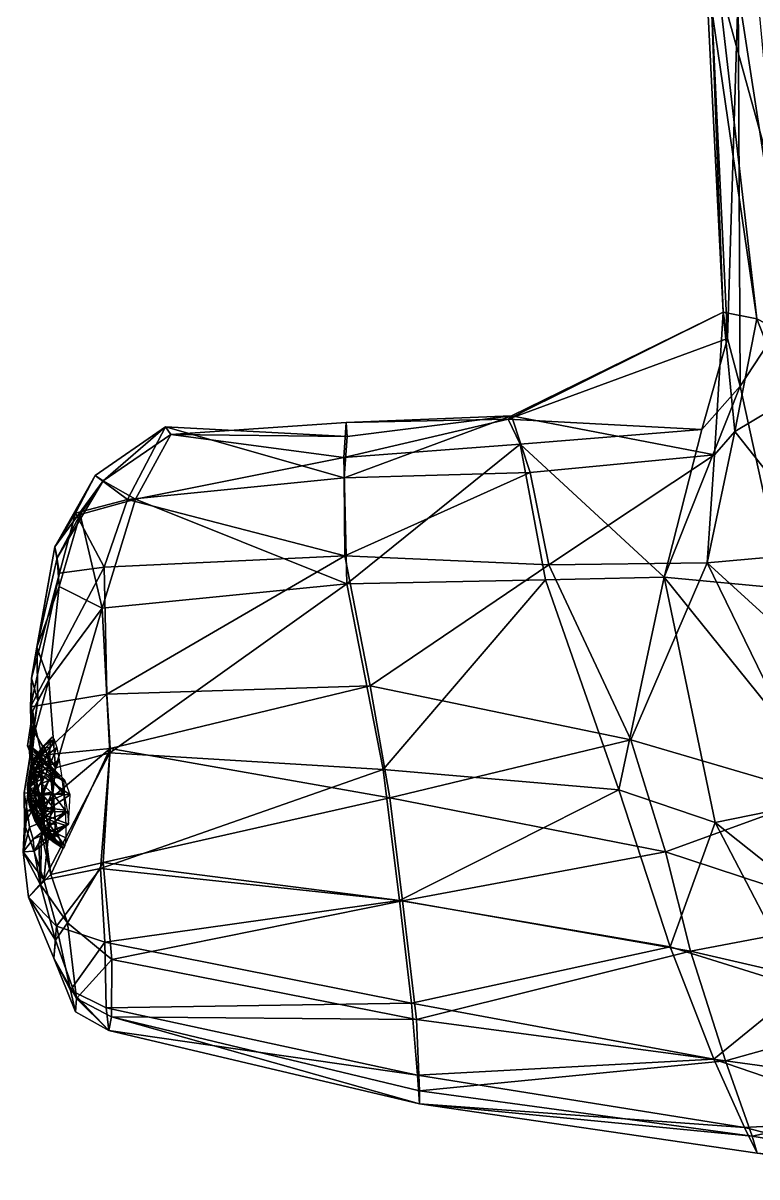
# Model space of a CAD drawing. Extents: x -0.41 to 0.41, y -0.82 to 1.72.
# Drawn here: x -0.2911 to -0.0886, y -0.8128 to -0.4944 of the extents above; entities that cross this region are included whole.
import ezdxf

# ---------------------------------------------------------------- set-up
doc = ezdxf.new("R2010")
doc.units = 0
doc.layers.add('HAMRHEAD$LWO', color=1, linetype='CONTINUOUS')

msp = doc.modelspace()

# ---------------------------------------------------------------- linework, layer by layer
at = {"layer": 'HAMRHEAD$LWO'}
for points in [[(-0.08659, -0.47631, -0.10221), (-0.07095, -0.5852, -0.07572), (-0.09951, -0.48178, -0.06986)], [(-0.10272, -0.47931, -0.03489), (-0.09793, -0.57415, -0.03004), (-0.10126, -0.48709, -0.00615)], [(-0.09793, -0.57415, -0.03004), (-0.10272, -0.47931, -0.03489), (-0.08865, -0.57596, -0.05368)], [(-0.09951, -0.48178, -0.06986), (-0.08865, -0.57596, -0.05368), (-0.10272, -0.47931, -0.03489)], [(-0.08865, -0.57596, -0.05368), (-0.09951, -0.48178, -0.06986), (-0.07095, -0.5852, -0.07572)], [(-0.10126, -0.48709, -0.00615), (-0.09669, -0.58145, -0.0011), (-0.09379, -0.4856, 0.0372)], [(-0.09669, -0.58145, -0.0011), (-0.10126, -0.48709, -0.00615), (-0.09793, -0.57415, -0.03004)], [(-0.09324, -0.59458, 0.02048), (-0.09379, -0.4856, 0.0372), (-0.09669, -0.58145, -0.0011)], [(-0.08856, -0.48456, 0.06756), (-0.09379, -0.4856, 0.0372), (-0.08012, -0.57449, 0.05525)], [(-0.09379, -0.4856, 0.0372), (-0.09324, -0.59458, 0.02048), (-0.08012, -0.57449, 0.05525)], [(-0.15629, -0.6028, -0.03598), (-0.1572, -0.60366, -0.00706), (-0.09793, -0.57415, -0.03004)], [(-0.1572, -0.60366, -0.00706), (-0.09669, -0.58145, -0.0011), (-0.09793, -0.57415, -0.03004)], [(-0.09793, -0.57415, -0.03004), (-0.10032, -0.61357, -0.05303), (-0.15629, -0.6028, -0.03598)], [(-0.09474, -0.60714, -0.05895), (-0.10032, -0.61357, -0.05303), (-0.09793, -0.57415, -0.03004)], [(-0.08865, -0.57596, -0.05368), (-0.09474, -0.60714, -0.05895), (-0.09793, -0.57415, -0.03004)], [(-0.07987, -0.59825, -0.06501), (-0.09474, -0.60714, -0.05895), (-0.08865, -0.57596, -0.05368)], [(-0.08012, -0.57449, 0.05525), (-0.09324, -0.59458, 0.02048), (-0.08103, -0.6504, 0.03644)], [(-0.07095, -0.5852, -0.07572), (-0.07987, -0.59825, -0.06501), (-0.08865, -0.57596, -0.05368)], [(-0.09669, -0.58145, -0.0011), (-0.1572, -0.60366, -0.00706), (-0.10376, -0.60655, 0.00766)], [(-0.10376, -0.60655, 0.00766), (-0.09324, -0.59458, 0.02048), (-0.09669, -0.58145, -0.0011)], [(-0.09324, -0.59458, 0.02048), (-0.10376, -0.60655, 0.00766), (-0.11418, -0.64731, 0.01339)], [(-0.09324, -0.59458, 0.02048), (-0.11418, -0.64731, 0.01339), (-0.08103, -0.6504, 0.03644)], [(-0.09474, -0.60714, -0.05895), (-0.07987, -0.59825, -0.06501), (-0.0684, -0.64029, -0.07056)], [(-0.20195, -0.60458, -0.02025), (-0.25035, -0.60791, -0.02328), (-0.20263, -0.61429, -0.01438)], [(-0.20195, -0.60458, -0.02025), (-0.2017, -0.6085, -0.03572), (-0.25035, -0.60791, -0.02328)], [(-0.15391, -0.61061, 0.00123), (-0.1572, -0.60366, -0.00706), (-0.20263, -0.61429, -0.01438)], [(-0.1572, -0.60366, -0.00706), (-0.20195, -0.60458, -0.02025), (-0.20263, -0.61429, -0.01438)], [(-0.15118, -0.6184, -0.04779), (-0.20254, -0.61992, -0.04336), (-0.15629, -0.6028, -0.03598)], [(-0.2017, -0.6085, -0.03572), (-0.15629, -0.6028, -0.03598), (-0.20254, -0.61992, -0.04336)], [(-0.1572, -0.60366, -0.00706), (-0.15629, -0.6028, -0.03598), (-0.20195, -0.60458, -0.02025)], [(-0.2017, -0.6085, -0.03572), (-0.20195, -0.60458, -0.02025), (-0.15629, -0.6028, -0.03598)], [(-0.15391, -0.61061, 0.00123), (-0.10376, -0.60655, 0.00766), (-0.1572, -0.60366, -0.00706)], [(-0.15118, -0.6184, -0.04779), (-0.15629, -0.6028, -0.03598), (-0.10032, -0.61357, -0.05303)], [(-0.25183, -0.60583, -0.03671), (-0.26228, -0.6259, -0.04521), (-0.27125, -0.61928, -0.03803)], [(-0.27125, -0.61928, -0.03803), (-0.26901, -0.62069, -0.03059), (-0.25183, -0.60583, -0.03671)], [(-0.26901, -0.62069, -0.03059), (-0.25035, -0.60791, -0.02328), (-0.25183, -0.60583, -0.03671)], [(-0.25035, -0.60791, -0.02328), (-0.26901, -0.62069, -0.03059), (-0.26011, -0.62579, -0.0185)], [(-0.26228, -0.6259, -0.04521), (-0.25183, -0.60583, -0.03671), (-0.20254, -0.61992, -0.04336)], [(-0.26011, -0.62579, -0.0185), (-0.20263, -0.61429, -0.01438), (-0.25035, -0.60791, -0.02328)], [(-0.2017, -0.6085, -0.03572), (-0.20254, -0.61992, -0.04336), (-0.25183, -0.60583, -0.03671)], [(-0.25183, -0.60583, -0.03671), (-0.25035, -0.60791, -0.02328), (-0.2017, -0.6085, -0.03572)], [(-0.10376, -0.60655, 0.00766), (-0.15391, -0.61061, 0.00123), (-0.11418, -0.64731, 0.01339)], [(-0.10032, -0.61357, -0.05303), (-0.09474, -0.60714, -0.05895), (-0.10231, -0.64332, -0.06463)], [(-0.10231, -0.64332, -0.06463), (-0.09474, -0.60714, -0.05895), (-0.0684, -0.64029, -0.07056)], [(-0.20263, -0.61429, -0.01438), (-0.20172, -0.64917, -0.00695), (-0.15391, -0.61061, 0.00123)], [(-0.14691, -0.64805, 0.00849), (-0.15391, -0.61061, 0.00123), (-0.20172, -0.64917, -0.00695)], [(-0.14691, -0.64805, 0.00849), (-0.11418, -0.64731, 0.01339), (-0.15391, -0.61061, 0.00123)], [(-0.20263, -0.61429, -0.01438), (-0.26011, -0.62579, -0.0185), (-0.20172, -0.64917, -0.00695)], [(-0.14605, -0.64392, -0.05994), (-0.15118, -0.6184, -0.04779), (-0.10032, -0.61357, -0.05303)], [(-0.10231, -0.64332, -0.06463), (-0.14605, -0.64392, -0.05994), (-0.10032, -0.61357, -0.05303)], [(-0.2766, -0.62968, -0.04405), (-0.28231, -0.63895, -0.03903), (-0.27125, -0.61928, -0.03803)], [(-0.27125, -0.61928, -0.03803), (-0.28231, -0.63895, -0.03903), (-0.26901, -0.62069, -0.03059)], [(-0.28165, -0.64194, -0.03261), (-0.26901, -0.62069, -0.03059), (-0.28231, -0.63895, -0.03903)], [(-0.28165, -0.64194, -0.03261), (-0.27538, -0.63, -0.0239), (-0.26901, -0.62069, -0.03059)], [(-0.2766, -0.62968, -0.04405), (-0.27125, -0.61928, -0.03803), (-0.26228, -0.6259, -0.04521)], [(-0.27538, -0.63, -0.0239), (-0.26011, -0.62579, -0.0185), (-0.26901, -0.62069, -0.03059)], [(-0.26228, -0.6259, -0.04521), (-0.20254, -0.61992, -0.04336), (-0.2023, -0.64144, -0.05257)], [(-0.20254, -0.61992, -0.04336), (-0.15118, -0.6184, -0.04779), (-0.2023, -0.64144, -0.05257)], [(-0.14605, -0.64392, -0.05994), (-0.2023, -0.64144, -0.05257), (-0.15118, -0.6184, -0.04779)], [(-0.26228, -0.6259, -0.04521), (-0.26875, -0.64453, -0.05181), (-0.2766, -0.62968, -0.04405)], [(-0.26011, -0.62579, -0.0185), (-0.27538, -0.63, -0.0239), (-0.26927, -0.65589, -0.01471)], [(-0.26011, -0.62579, -0.0185), (-0.26927, -0.65589, -0.01471), (-0.20172, -0.64917, -0.00695)], [(-0.26875, -0.64453, -0.05181), (-0.26228, -0.6259, -0.04521), (-0.2023, -0.64144, -0.05257)], [(-0.28231, -0.63895, -0.03903), (-0.2766, -0.62968, -0.04405), (-0.28105, -0.64623, -0.04943)], [(-0.27538, -0.63, -0.0239), (-0.28165, -0.64194, -0.03261), (-0.28118, -0.64989, -0.02172)], [(-0.28118, -0.64989, -0.02172), (-0.26927, -0.65589, -0.01471), (-0.27538, -0.63, -0.0239)], [(-0.28105, -0.64623, -0.04943), (-0.2766, -0.62968, -0.04405), (-0.26875, -0.64453, -0.05181)], [(-0.28876, -0.67514, -0.04309), (-0.28731, -0.66663, -0.03249), (-0.28231, -0.63895, -0.03903)], [(-0.28231, -0.63895, -0.03903), (-0.28105, -0.64623, -0.04943), (-0.28876, -0.67514, -0.04309)], [(-0.28231, -0.63895, -0.03903), (-0.28731, -0.66663, -0.03249), (-0.28165, -0.64194, -0.03261)], [(-0.28731, -0.66663, -0.03249), (-0.28118, -0.64989, -0.02172), (-0.28165, -0.64194, -0.03261)], [(-0.26875, -0.64453, -0.05181), (-0.2023, -0.64144, -0.05257), (-0.26796, -0.67955, -0.05809)], [(-0.1953, -0.67725, -0.05835), (-0.26796, -0.67955, -0.05809), (-0.2023, -0.64144, -0.05257)], [(-0.2023, -0.64144, -0.05257), (-0.14605, -0.64392, -0.05994), (-0.1953, -0.67725, -0.05835)], [(-0.0684, -0.64029, -0.07056), (-0.04217, -0.69816, -0.07528), (-0.10231, -0.64332, -0.06463)], [(-0.26796, -0.67955, -0.05809), (-0.28901, -0.68312, -0.05203), (-0.26875, -0.64453, -0.05181)], [(-0.28901, -0.68312, -0.05203), (-0.28105, -0.64623, -0.04943), (-0.26875, -0.64453, -0.05181)], [(-0.28105, -0.64623, -0.04943), (-0.28901, -0.68312, -0.05203), (-0.28876, -0.67514, -0.04309)], [(-0.12339, -0.69215, -0.067), (-0.1953, -0.67725, -0.05835), (-0.14605, -0.64392, -0.05994)], [(-0.14605, -0.64392, -0.05994), (-0.10231, -0.64332, -0.06463), (-0.12339, -0.69215, -0.067)], [(-0.07103, -0.70758, -0.06803), (-0.12339, -0.69215, -0.067), (-0.10231, -0.64332, -0.06463)], [(-0.07103, -0.70758, -0.06803), (-0.10231, -0.64332, -0.06463), (-0.04217, -0.69816, -0.07528)], [(-0.26927, -0.65589, -0.01471), (-0.26713, -0.69576, -0.01179), (-0.20172, -0.64917, -0.00695)], [(-0.19171, -0.7004, -0.00419), (-0.20172, -0.64917, -0.00695), (-0.26713, -0.69576, -0.01179)], [(-0.20172, -0.64917, -0.00695), (-0.19171, -0.7004, -0.00419), (-0.14691, -0.64805, 0.00849)], [(-0.12675, -0.70596, 0.00622), (-0.14691, -0.64805, 0.00849), (-0.19171, -0.7004, -0.00419)], [(-0.14691, -0.64805, 0.00849), (-0.12675, -0.70596, 0.00622), (-0.11418, -0.64731, 0.01339)], [(-0.12675, -0.70596, 0.00622), (-0.10017, -0.71499, 0.0093), (-0.11418, -0.64731, 0.01339)], [(-0.08103, -0.6504, 0.03644), (-0.11418, -0.64731, 0.01339), (-0.06539, -0.70794, 0.02299)], [(-0.11418, -0.64731, 0.01339), (-0.10017, -0.71499, 0.0093), (-0.06539, -0.70794, 0.02299)], [(-0.28118, -0.64989, -0.02172), (-0.28731, -0.66663, -0.03249), (-0.284, -0.67572, -0.01893)], [(-0.28118, -0.64989, -0.02172), (-0.284, -0.67572, -0.01893), (-0.26927, -0.65589, -0.01471)], [(-0.284, -0.67572, -0.01893), (-0.28219, -0.69992, -0.01729), (-0.26927, -0.65589, -0.01471)], [(-0.28219, -0.69992, -0.01729), (-0.26713, -0.69576, -0.01179), (-0.26927, -0.65589, -0.01471)], [(-0.28731, -0.66663, -0.03249), (-0.28876, -0.67514, -0.04309), (-0.28706, -0.68135, -0.03532)], [(-0.28731, -0.66663, -0.03249), (-0.28706, -0.68135, -0.03532), (-0.284, -0.67572, -0.01893)], [(-0.28876, -0.67514, -0.04309), (-0.28901, -0.68312, -0.05203), (-0.28878, -0.69421, -0.04515)], [(-0.28706, -0.68135, -0.03532), (-0.28876, -0.67514, -0.04309), (-0.28878, -0.69421, -0.04515)], [(-0.28844, -0.6842, -0.02857), (-0.28797, -0.69016, -0.02447), (-0.284, -0.67572, -0.01893)], [(-0.28706, -0.68135, -0.03532), (-0.28844, -0.6842, -0.02857), (-0.284, -0.67572, -0.01893)], [(-0.28797, -0.69016, -0.02447), (-0.28219, -0.69992, -0.01729), (-0.284, -0.67572, -0.01893)], [(-0.26796, -0.67955, -0.05809), (-0.1953, -0.67725, -0.05835), (-0.26708, -0.69459, -0.06106)], [(-0.1953, -0.67725, -0.05835), (-0.18989, -0.70817, -0.06046), (-0.26708, -0.69459, -0.06106)], [(-0.1953, -0.67725, -0.05835), (-0.12339, -0.69215, -0.067), (-0.18989, -0.70817, -0.06046)], [(-0.28918, -0.69407, -0.04099), (-0.28706, -0.68135, -0.03532), (-0.28878, -0.69421, -0.04515)], [(-0.28706, -0.68135, -0.03532), (-0.28918, -0.69407, -0.04099), (-0.28844, -0.6842, -0.02857)], [(-0.28901, -0.68312, -0.05203), (-0.26796, -0.67955, -0.05809), (-0.28595, -0.69642, -0.0551)], [(-0.26708, -0.69459, -0.06106), (-0.28595, -0.69642, -0.0551), (-0.26796, -0.67955, -0.05809)], [(-0.28844, -0.6842, -0.02857), (-0.28918, -0.69407, -0.04099), (-0.28988, -0.69382, -0.03699)], [(-0.28933, -0.6952, -0.03374), (-0.28844, -0.6842, -0.02857), (-0.28988, -0.69382, -0.03699)], [(-0.28844, -0.6842, -0.02857), (-0.28933, -0.6952, -0.03374), (-0.28922, -0.69699, -0.03053)], [(-0.28844, -0.6842, -0.02857), (-0.28922, -0.69699, -0.03053), (-0.28797, -0.69016, -0.02447)], [(-0.28901, -0.68312, -0.05203), (-0.28595, -0.69642, -0.0551), (-0.28878, -0.69421, -0.04515)], [(-0.29072, -0.71547, -0.023), (-0.28797, -0.69016, -0.02447), (-0.29078, -0.70678, -0.02762)], [(-0.28797, -0.69016, -0.02447), (-0.28922, -0.69699, -0.03053), (-0.29078, -0.70678, -0.02762)], [(-0.28219, -0.69992, -0.01729), (-0.28797, -0.69016, -0.02447), (-0.29072, -0.71547, -0.023)], [(-0.27981, -0.70373, -0.03451), (-0.28933, -0.6952, -0.03374), (-0.28988, -0.69382, -0.03699)], [(-0.28918, -0.69407, -0.04099), (-0.27981, -0.70373, -0.03451), (-0.28988, -0.69382, -0.03699)], [(-0.27954, -0.70334, -0.03983), (-0.28918, -0.69407, -0.04099), (-0.28878, -0.69421, -0.04515)], [(-0.28918, -0.69407, -0.04099), (-0.27954, -0.70334, -0.03983), (-0.27981, -0.70373, -0.03451)], [(-0.28776, -0.69695, -0.04145), (-0.28804, -0.69744, -0.03822), (-0.28544, -0.69385, -0.04119)], [(-0.28804, -0.69744, -0.03822), (-0.28579, -0.69448, -0.03711), (-0.28544, -0.69385, -0.04119)], [(-0.28776, -0.69695, -0.04145), (-0.28544, -0.69385, -0.04119), (-0.28497, -0.69452, -0.04524)], [(-0.28544, -0.69385, -0.04119), (-0.28579, -0.69448, -0.03711), (-0.28304, -0.69133, -0.04091)], [(-0.28579, -0.69448, -0.03711), (-0.28345, -0.69206, -0.03616), (-0.28304, -0.69133, -0.04091)], [(-0.28345, -0.69206, -0.03616), (-0.28579, -0.69448, -0.03711), (-0.28366, -0.69423, -0.03183)], [(-0.28544, -0.69385, -0.04119), (-0.28304, -0.69133, -0.04091), (-0.28248, -0.6921, -0.04563)], [(-0.28497, -0.69452, -0.04524), (-0.28544, -0.69385, -0.04119), (-0.28248, -0.6921, -0.04563)], [(-0.28497, -0.69452, -0.04524), (-0.28248, -0.6921, -0.04563), (-0.28441, -0.69641, -0.04887)], [(-0.28183, -0.69431, -0.04986), (-0.28441, -0.69641, -0.04887), (-0.28248, -0.6921, -0.04563)], [(-0.12339, -0.69215, -0.067), (-0.11379, -0.72306, -0.06365), (-0.18989, -0.70817, -0.06046)], [(-0.12339, -0.69215, -0.067), (-0.07103, -0.70758, -0.06803), (-0.11379, -0.72306, -0.06365)], [(-0.28922, -0.69699, -0.03053), (-0.27972, -0.70725, -0.03321), (-0.29078, -0.70678, -0.02762)], [(-0.28933, -0.6952, -0.03374), (-0.27981, -0.70373, -0.03451), (-0.28922, -0.69699, -0.03053)], [(-0.28906, -0.70037, -0.04158), (-0.28925, -0.70072, -0.03935), (-0.28776, -0.69695, -0.04145)], [(-0.28925, -0.70072, -0.03935), (-0.28804, -0.69744, -0.03822), (-0.28776, -0.69695, -0.04145)], [(-0.28922, -0.69699, -0.03053), (-0.27981, -0.70373, -0.03451), (-0.27972, -0.70725, -0.03321)], [(-0.28906, -0.70037, -0.04158), (-0.28776, -0.69695, -0.04145), (-0.2888, -0.70074, -0.0438)], [(-0.28738, -0.69747, -0.04466), (-0.2888, -0.70074, -0.0438), (-0.28776, -0.69695, -0.04145)], [(-0.28595, -0.69642, -0.0551), (-0.28791, -0.70069, -0.04801), (-0.28878, -0.69421, -0.04515)], [(-0.28791, -0.70069, -0.04801), (-0.27954, -0.70334, -0.03983), (-0.28878, -0.69421, -0.04515)], [(-0.28818, -0.69891, -0.03529), (-0.28598, -0.69634, -0.0334), (-0.28804, -0.69744, -0.03822)], [(-0.28598, -0.69634, -0.0334), (-0.28818, -0.69891, -0.03529), (-0.28598, -0.69925, -0.03042)], [(-0.28579, -0.69448, -0.03711), (-0.28804, -0.69744, -0.03822), (-0.28598, -0.69634, -0.0334)], [(-0.28592, -0.71048, -0.05629), (-0.28791, -0.70069, -0.04801), (-0.28595, -0.69642, -0.0551)], [(-0.28738, -0.69747, -0.04466), (-0.28776, -0.69695, -0.04145), (-0.28497, -0.69452, -0.04524)], [(-0.28738, -0.69747, -0.04466), (-0.28497, -0.69452, -0.04524), (-0.28694, -0.69897, -0.04752)], [(-0.28441, -0.69641, -0.04887), (-0.28694, -0.69897, -0.04752), (-0.28497, -0.69452, -0.04524)], [(-0.28694, -0.69897, -0.04752), (-0.28441, -0.69641, -0.04887), (-0.28647, -0.7013, -0.04978)], [(-0.28382, -0.69935, -0.05171), (-0.28647, -0.7013, -0.04978), (-0.28441, -0.69641, -0.04887)], [(-0.28598, -0.69634, -0.0334), (-0.28366, -0.69423, -0.03183), (-0.28579, -0.69448, -0.03711)], [(-0.28366, -0.69423, -0.03183), (-0.28598, -0.69634, -0.0334), (-0.28366, -0.69762, -0.02836)], [(-0.28598, -0.69925, -0.03042), (-0.28366, -0.69762, -0.02836), (-0.28598, -0.69634, -0.0334)], [(-0.28595, -0.69642, -0.0551), (-0.26708, -0.69459, -0.06106), (-0.28592, -0.71048, -0.05629)], [(-0.28348, -0.72937, -0.05531), (-0.28592, -0.71048, -0.05629), (-0.26708, -0.69459, -0.06106)], [(-0.28219, -0.69992, -0.01729), (-0.28533, -0.73086, -0.01878), (-0.26713, -0.69576, -0.01179)], [(-0.28533, -0.73086, -0.01878), (-0.26971, -0.72774, -0.01271), (-0.26713, -0.69576, -0.01179)], [(-0.28441, -0.69641, -0.04887), (-0.28183, -0.69431, -0.04986), (-0.28382, -0.69935, -0.05171)], [(-0.28114, -0.69774, -0.05317), (-0.28382, -0.69935, -0.05171), (-0.28183, -0.69431, -0.04986)], [(-0.26903, -0.72602, -0.06229), (-0.28348, -0.72937, -0.05531), (-0.26708, -0.69459, -0.06106)], [(-0.26713, -0.69576, -0.01179), (-0.26971, -0.72774, -0.01271), (-0.19171, -0.7004, -0.00419)], [(-0.26708, -0.69459, -0.06106), (-0.18989, -0.70817, -0.06046), (-0.26903, -0.72602, -0.06229)], [(-0.28219, -0.69992, -0.01729), (-0.29072, -0.71547, -0.023), (-0.28533, -0.73086, -0.01878)], [(-0.28971, -0.70404, -0.04163), (-0.28906, -0.70037, -0.04158), (-0.2888, -0.70074, -0.0438)], [(-0.28906, -0.70037, -0.04158), (-0.28971, -0.70404, -0.04163), (-0.28925, -0.70072, -0.03935)], [(-0.28935, -0.70174, -0.03731), (-0.28818, -0.69891, -0.03529), (-0.28925, -0.70072, -0.03935)], [(-0.28818, -0.69891, -0.03529), (-0.28935, -0.70174, -0.03731), (-0.28818, -0.70122, -0.03293)], [(-0.28804, -0.69744, -0.03822), (-0.28925, -0.70072, -0.03935), (-0.28818, -0.69891, -0.03529)], [(-0.2888, -0.70074, -0.0438), (-0.28738, -0.69747, -0.04466), (-0.28694, -0.69897, -0.04752)], [(-0.28849, -0.70178, -0.04578), (-0.2888, -0.70074, -0.0438), (-0.28694, -0.69897, -0.04752)], [(-0.28849, -0.70178, -0.04578), (-0.28694, -0.69897, -0.04752), (-0.28817, -0.70339, -0.04734)], [(-0.28818, -0.70122, -0.03293), (-0.28598, -0.69925, -0.03042), (-0.28818, -0.69891, -0.03529)], [(-0.28818, -0.70122, -0.03293), (-0.2858, -0.70293, -0.02846), (-0.28598, -0.69925, -0.03042)], [(-0.28647, -0.7013, -0.04978), (-0.28817, -0.70339, -0.04734), (-0.28694, -0.69897, -0.04752)], [(-0.28647, -0.7013, -0.04978), (-0.28382, -0.69935, -0.05171), (-0.28603, -0.70422, -0.05119)], [(-0.28326, -0.70305, -0.0535), (-0.28603, -0.70422, -0.05119), (-0.28382, -0.69935, -0.05171)], [(-0.28366, -0.69762, -0.02836), (-0.28598, -0.69925, -0.03042), (-0.28345, -0.70191, -0.02608)], [(-0.2858, -0.70293, -0.02846), (-0.28345, -0.70191, -0.02608), (-0.28598, -0.69925, -0.03042)], [(-0.28382, -0.69935, -0.05171), (-0.28114, -0.69774, -0.05317), (-0.28326, -0.70305, -0.0535)], [(-0.28049, -0.70205, -0.05526), (-0.28326, -0.70305, -0.0535), (-0.28114, -0.69774, -0.05317)], [(-0.18726, -0.73654, -0.00724), (-0.19171, -0.7004, -0.00419), (-0.26971, -0.72774, -0.01271)], [(-0.19171, -0.7004, -0.00419), (-0.18726, -0.73654, -0.00724), (-0.12675, -0.70596, 0.00622)], [(-0.2898, -0.70422, -0.04048), (-0.28985, -0.70474, -0.03945), (-0.28925, -0.70072, -0.03935)], [(-0.28985, -0.70474, -0.03945), (-0.28935, -0.70174, -0.03731), (-0.28925, -0.70072, -0.03935)], [(-0.28985, -0.70474, -0.03945), (-0.28985, -0.70555, -0.03861), (-0.28935, -0.70174, -0.03731)], [(-0.28985, -0.70555, -0.03861), (-0.28935, -0.70333, -0.03568), (-0.28935, -0.70174, -0.03731)], [(-0.28935, -0.70333, -0.03568), (-0.28985, -0.70555, -0.03861), (-0.28925, -0.70534, -0.03461)], [(-0.2898, -0.70422, -0.04048), (-0.28925, -0.70072, -0.03935), (-0.28971, -0.70404, -0.04163)], [(-0.28957, -0.70423, -0.04276), (-0.28971, -0.70404, -0.04163), (-0.2888, -0.70074, -0.0438)], [(-0.28957, -0.70423, -0.04276), (-0.2888, -0.70074, -0.0438), (-0.28941, -0.70476, -0.04377)], [(-0.28849, -0.70178, -0.04578), (-0.28941, -0.70476, -0.04377), (-0.2888, -0.70074, -0.0438)], [(-0.28941, -0.70476, -0.04377), (-0.28849, -0.70178, -0.04578), (-0.28817, -0.70339, -0.04734)], [(-0.28925, -0.70558, -0.04457), (-0.28941, -0.70476, -0.04377), (-0.28817, -0.70339, -0.04734)], [(-0.28935, -0.70333, -0.03568), (-0.28818, -0.70122, -0.03293), (-0.28935, -0.70174, -0.03731)], [(-0.28935, -0.70333, -0.03568), (-0.28925, -0.70534, -0.03461), (-0.28818, -0.70122, -0.03293)], [(-0.28925, -0.70534, -0.03461), (-0.28804, -0.70413, -0.03138), (-0.28818, -0.70122, -0.03293)], [(-0.28925, -0.70558, -0.04457), (-0.28817, -0.70339, -0.04734), (-0.28786, -0.70541, -0.04832)], [(-0.28804, -0.70413, -0.03138), (-0.2858, -0.70293, -0.02846), (-0.28818, -0.70122, -0.03293)], [(-0.28817, -0.70339, -0.04734), (-0.28647, -0.7013, -0.04978), (-0.28786, -0.70541, -0.04832)], [(-0.28804, -0.70413, -0.03138), (-0.28777, -0.70736, -0.0308), (-0.2858, -0.70293, -0.02846)], [(-0.28791, -0.70069, -0.04801), (-0.28592, -0.71048, -0.05629), (-0.28716, -0.70691, -0.05081)], [(-0.2781, -0.7074, -0.04019), (-0.28791, -0.70069, -0.04801), (-0.28716, -0.70691, -0.05081)], [(-0.28791, -0.70069, -0.04801), (-0.2781, -0.7074, -0.04019), (-0.27954, -0.70334, -0.03983)], [(-0.28603, -0.70422, -0.05119), (-0.28786, -0.70541, -0.04832), (-0.28647, -0.7013, -0.04978)], [(-0.28777, -0.70736, -0.0308), (-0.28545, -0.70701, -0.02772), (-0.2858, -0.70293, -0.02846)], [(-0.28603, -0.70422, -0.05119), (-0.28326, -0.70305, -0.0535), (-0.28278, -0.70714, -0.05405)], [(-0.2858, -0.70293, -0.02846), (-0.28545, -0.70701, -0.02772), (-0.28345, -0.70191, -0.02608)], [(-0.28545, -0.70701, -0.02772), (-0.28305, -0.70667, -0.02522), (-0.28345, -0.70191, -0.02608)], [(-0.28326, -0.70305, -0.0535), (-0.28049, -0.70205, -0.05526), (-0.27994, -0.70682, -0.0559)], [(-0.28278, -0.70714, -0.05405), (-0.28326, -0.70305, -0.0535), (-0.27994, -0.70682, -0.0559)], [(-0.29, -0.71174, -0.02958), (-0.29072, -0.71547, -0.023), (-0.29078, -0.70678, -0.02762)], [(-0.27972, -0.70725, -0.03321), (-0.29, -0.71174, -0.02958), (-0.29078, -0.70678, -0.02762)], [(-0.28985, -0.70474, -0.03945), (-0.2898, -0.70422, -0.04048), (-0.28967, -0.70779, -0.04158)], [(-0.28985, -0.70555, -0.03861), (-0.28985, -0.70474, -0.03945), (-0.28967, -0.70779, -0.04158)], [(-0.2898, -0.70658, -0.03806), (-0.28925, -0.70534, -0.03461), (-0.28985, -0.70555, -0.03861)], [(-0.2898, -0.70658, -0.03806), (-0.28985, -0.70555, -0.03861), (-0.28967, -0.70779, -0.04158)], [(-0.2898, -0.70422, -0.04048), (-0.28971, -0.70404, -0.04163), (-0.28967, -0.70779, -0.04158)], [(-0.2898, -0.70658, -0.03806), (-0.28971, -0.70773, -0.03786), (-0.28925, -0.70534, -0.03461)], [(-0.28971, -0.70773, -0.03786), (-0.2898, -0.70658, -0.03806), (-0.28967, -0.70779, -0.04158)], [(-0.28971, -0.70404, -0.04163), (-0.28957, -0.70423, -0.04276), (-0.28967, -0.70779, -0.04158)], [(-0.28971, -0.70773, -0.03786), (-0.28906, -0.70758, -0.03421), (-0.28925, -0.70534, -0.03461)], [(-0.28957, -0.70423, -0.04276), (-0.28941, -0.70476, -0.04377), (-0.28967, -0.70779, -0.04158)], [(-0.28941, -0.70476, -0.04377), (-0.28925, -0.70558, -0.04457), (-0.28967, -0.70779, -0.04158)], [(-0.28925, -0.70558, -0.04457), (-0.28909, -0.70662, -0.04507), (-0.28967, -0.70779, -0.04158)], [(-0.28909, -0.70662, -0.04507), (-0.28896, -0.70776, -0.04523), (-0.28967, -0.70779, -0.04158)], [(-0.28804, -0.70413, -0.03138), (-0.28925, -0.70534, -0.03461), (-0.28777, -0.70736, -0.0308)], [(-0.28906, -0.70758, -0.03421), (-0.28777, -0.70736, -0.0308), (-0.28925, -0.70534, -0.03461)], [(-0.28909, -0.70662, -0.04507), (-0.28925, -0.70558, -0.04457), (-0.28786, -0.70541, -0.04832)], [(-0.28909, -0.70662, -0.04507), (-0.28786, -0.70541, -0.04832), (-0.28896, -0.70776, -0.04523)], [(-0.2876, -0.70765, -0.04862), (-0.28896, -0.70776, -0.04523), (-0.28786, -0.70541, -0.04832)], [(-0.28786, -0.70541, -0.04832), (-0.28603, -0.70422, -0.05119), (-0.28565, -0.70746, -0.05163)], [(-0.2876, -0.70765, -0.04862), (-0.28786, -0.70541, -0.04832), (-0.28565, -0.70746, -0.05163)], [(-0.28592, -0.71048, -0.05629), (-0.28606, -0.71259, -0.04932), (-0.28716, -0.70691, -0.05081)], [(-0.28606, -0.71259, -0.04932), (-0.2781, -0.7074, -0.04019), (-0.28716, -0.70691, -0.05081)], [(-0.28565, -0.70746, -0.05163), (-0.28603, -0.70422, -0.05119), (-0.28278, -0.70714, -0.05405)], [(-0.28545, -0.70701, -0.02772), (-0.28497, -0.7111, -0.02827), (-0.28305, -0.70667, -0.02522)], [(-0.28497, -0.7111, -0.02827), (-0.28249, -0.71144, -0.02586), (-0.28305, -0.70667, -0.02522)], [(-0.27994, -0.70682, -0.0559), (-0.27953, -0.71158, -0.05505), (-0.28278, -0.70714, -0.05405)], [(-0.11251, -0.74927, 0.00164), (-0.12675, -0.70596, 0.00622), (-0.18726, -0.73654, -0.00724)], [(-0.12675, -0.70596, 0.00622), (-0.11251, -0.74927, 0.00164), (-0.10017, -0.71499, 0.0093)], [(-0.2788, -0.71206, -0.03409), (-0.29, -0.71174, -0.02958), (-0.27972, -0.70725, -0.03321)], [(-0.28906, -0.70758, -0.03421), (-0.28971, -0.70773, -0.03786), (-0.2888, -0.70982, -0.03451)], [(-0.28957, -0.70887, -0.03801), (-0.28971, -0.70773, -0.03786), (-0.28967, -0.70779, -0.04158)], [(-0.28957, -0.70887, -0.03801), (-0.2888, -0.70982, -0.03451), (-0.28971, -0.70773, -0.03786)], [(-0.28896, -0.70776, -0.04523), (-0.28886, -0.70891, -0.04502), (-0.28967, -0.70779, -0.04158)], [(-0.28942, -0.70991, -0.03851), (-0.28957, -0.70887, -0.03801), (-0.28967, -0.70779, -0.04158)], [(-0.28925, -0.71073, -0.03931), (-0.28942, -0.70991, -0.03851), (-0.28967, -0.70779, -0.04158)], [(-0.28909, -0.71126, -0.04032), (-0.28925, -0.71073, -0.03931), (-0.28967, -0.70779, -0.04158)], [(-0.28896, -0.71144, -0.04146), (-0.28909, -0.71126, -0.04032), (-0.28967, -0.70779, -0.04158)], [(-0.28886, -0.71127, -0.0426), (-0.28896, -0.71144, -0.04146), (-0.28967, -0.70779, -0.04158)], [(-0.28881, -0.71075, -0.04364), (-0.28886, -0.71127, -0.0426), (-0.28967, -0.70779, -0.04158)], [(-0.28881, -0.70993, -0.04447), (-0.28881, -0.71075, -0.04364), (-0.28967, -0.70779, -0.04158)], [(-0.28886, -0.70891, -0.04502), (-0.28881, -0.70993, -0.04447), (-0.28967, -0.70779, -0.04158)], [(-0.2888, -0.70982, -0.03451), (-0.28957, -0.70887, -0.03801), (-0.28849, -0.71184, -0.03549)], [(-0.28942, -0.70991, -0.03851), (-0.28849, -0.71184, -0.03549), (-0.28957, -0.70887, -0.03801)], [(-0.28942, -0.70991, -0.03851), (-0.28925, -0.71073, -0.03931), (-0.28849, -0.71184, -0.03549)], [(-0.28906, -0.70758, -0.03421), (-0.2888, -0.70982, -0.03451), (-0.28777, -0.70736, -0.0308)], [(-0.2876, -0.70765, -0.04862), (-0.28741, -0.70989, -0.04822), (-0.28896, -0.70776, -0.04523)], [(-0.28886, -0.70891, -0.04502), (-0.28896, -0.70776, -0.04523), (-0.28741, -0.70989, -0.04822)], [(-0.28886, -0.70891, -0.04502), (-0.28741, -0.70989, -0.04822), (-0.28881, -0.70993, -0.04447)], [(-0.28731, -0.7119, -0.04715), (-0.28881, -0.70993, -0.04447), (-0.28741, -0.70989, -0.04822)], [(-0.28881, -0.71075, -0.04364), (-0.28881, -0.70993, -0.04447), (-0.28731, -0.7135, -0.04552)], [(-0.28881, -0.70993, -0.04447), (-0.28731, -0.7119, -0.04715), (-0.28731, -0.7135, -0.04552)], [(-0.2888, -0.70982, -0.03451), (-0.28739, -0.71059, -0.03124), (-0.28777, -0.70736, -0.0308)], [(-0.2888, -0.70982, -0.03451), (-0.28849, -0.71184, -0.03549), (-0.28739, -0.71059, -0.03124)], [(-0.28777, -0.70736, -0.0308), (-0.28739, -0.71059, -0.03124), (-0.28545, -0.70701, -0.02772)], [(-0.2876, -0.70765, -0.04862), (-0.28565, -0.70746, -0.05163), (-0.28741, -0.70989, -0.04822)], [(-0.28538, -0.71069, -0.05105), (-0.28741, -0.70989, -0.04822), (-0.28565, -0.70746, -0.05163)], [(-0.28731, -0.7119, -0.04715), (-0.28741, -0.70989, -0.04822), (-0.28524, -0.7136, -0.0495)], [(-0.28741, -0.70989, -0.04822), (-0.28538, -0.71069, -0.05105), (-0.28524, -0.7136, -0.0495)], [(-0.28739, -0.71059, -0.03124), (-0.28497, -0.7111, -0.02827), (-0.28545, -0.70701, -0.02772)], [(-0.28606, -0.71259, -0.04932), (-0.2786, -0.71547, -0.03761), (-0.2781, -0.7074, -0.04019)], [(-0.28565, -0.70746, -0.05163), (-0.28278, -0.70714, -0.05405), (-0.28243, -0.71123, -0.05332)], [(-0.28538, -0.71069, -0.05105), (-0.28565, -0.70746, -0.05163), (-0.28243, -0.71123, -0.05332)], [(-0.28243, -0.71123, -0.05332), (-0.28278, -0.70714, -0.05405), (-0.27953, -0.71158, -0.05505)], [(-0.18989, -0.70817, -0.06046), (-0.18638, -0.73664, -0.05643), (-0.26903, -0.72602, -0.06229)], [(-0.18989, -0.70817, -0.06046), (-0.11379, -0.72306, -0.06365), (-0.18638, -0.73664, -0.05643)], [(-0.07103, -0.70758, -0.06803), (-0.05846, -0.74129, -0.07129), (-0.11379, -0.72306, -0.06365)], [(-0.06539, -0.70794, 0.02299), (-0.10017, -0.71499, 0.0093), (-0.05104, -0.75399, 0.01387)], [(-0.2911, -0.72311, -0.02879), (-0.29, -0.71174, -0.02958), (-0.28931, -0.71631, -0.0322)], [(-0.29072, -0.71547, -0.023), (-0.29, -0.71174, -0.02958), (-0.2911, -0.72311, -0.02879)], [(-0.29, -0.71174, -0.02958), (-0.2788, -0.71206, -0.03409), (-0.28931, -0.71631, -0.0322)], [(-0.2788, -0.71206, -0.03409), (-0.28832, -0.71964, -0.03613), (-0.28931, -0.71631, -0.0322)], [(-0.28925, -0.71073, -0.03931), (-0.28817, -0.71345, -0.03705), (-0.28849, -0.71184, -0.03549)], [(-0.28817, -0.71345, -0.03705), (-0.28925, -0.71073, -0.03931), (-0.28786, -0.71449, -0.03904)], [(-0.28909, -0.71126, -0.04032), (-0.28786, -0.71449, -0.03904), (-0.28925, -0.71073, -0.03931)], [(-0.28909, -0.71126, -0.04032), (-0.28896, -0.71144, -0.04146), (-0.28786, -0.71449, -0.03904)], [(-0.28886, -0.71127, -0.0426), (-0.28741, -0.71452, -0.04349), (-0.28896, -0.71144, -0.04146)], [(-0.28896, -0.71144, -0.04146), (-0.2876, -0.71486, -0.04125), (-0.28786, -0.71449, -0.03904)], [(-0.2876, -0.71486, -0.04125), (-0.28896, -0.71144, -0.04146), (-0.28741, -0.71452, -0.04349)], [(-0.28881, -0.71075, -0.04364), (-0.28731, -0.7135, -0.04552), (-0.28886, -0.71127, -0.0426)], [(-0.28741, -0.71452, -0.04349), (-0.28886, -0.71127, -0.0426), (-0.28731, -0.7135, -0.04552)], [(-0.28849, -0.71184, -0.03549), (-0.28694, -0.71352, -0.03265), (-0.28739, -0.71059, -0.03124)], [(-0.28694, -0.71352, -0.03265), (-0.28849, -0.71184, -0.03549), (-0.28648, -0.71585, -0.0349)], [(-0.28817, -0.71345, -0.03705), (-0.28648, -0.71585, -0.0349), (-0.28849, -0.71184, -0.03549)], [(-0.28832, -0.71964, -0.03613), (-0.2788, -0.71206, -0.03409), (-0.2786, -0.71547, -0.03761)], [(-0.28739, -0.71059, -0.03124), (-0.28694, -0.71352, -0.03265), (-0.28497, -0.7111, -0.02827)], [(-0.28731, -0.7119, -0.04715), (-0.28524, -0.7136, -0.0495), (-0.28731, -0.7135, -0.04552)], [(-0.28694, -0.71352, -0.03265), (-0.28441, -0.7148, -0.03006), (-0.28497, -0.7111, -0.02827)], [(-0.28348, -0.72937, -0.05531), (-0.28606, -0.71259, -0.04932), (-0.28592, -0.71048, -0.05629)], [(-0.28606, -0.71259, -0.04932), (-0.28348, -0.72937, -0.05531), (-0.28603, -0.71824, -0.04653)], [(-0.2786, -0.71547, -0.03761), (-0.28606, -0.71259, -0.04932), (-0.28603, -0.71824, -0.04653)], [(-0.28538, -0.71069, -0.05105), (-0.28243, -0.71123, -0.05332), (-0.28524, -0.7136, -0.0495)], [(-0.28225, -0.71491, -0.05137), (-0.28524, -0.7136, -0.0495), (-0.28243, -0.71123, -0.05332)], [(-0.28497, -0.7111, -0.02827), (-0.28441, -0.7148, -0.03006), (-0.28249, -0.71144, -0.02586)], [(-0.28441, -0.7148, -0.03006), (-0.28184, -0.71575, -0.02794), (-0.28249, -0.71144, -0.02586)], [(-0.28243, -0.71123, -0.05332), (-0.27953, -0.71158, -0.05505), (-0.28225, -0.71491, -0.05137)], [(-0.27932, -0.71587, -0.05277), (-0.28225, -0.71491, -0.05137), (-0.27953, -0.71158, -0.05505)], [(-0.29072, -0.71547, -0.023), (-0.2911, -0.72311, -0.02879), (-0.28533, -0.73086, -0.01878)], [(-0.28832, -0.71964, -0.03613), (-0.2911, -0.72311, -0.02879), (-0.28931, -0.71631, -0.0322)], [(-0.28832, -0.71964, -0.03613), (-0.2786, -0.71547, -0.03761), (-0.28806, -0.72289, -0.04014)], [(-0.28817, -0.71345, -0.03705), (-0.28786, -0.71449, -0.03904), (-0.28648, -0.71585, -0.0349)], [(-0.2786, -0.71547, -0.03761), (-0.28672, -0.7207, -0.04321), (-0.28806, -0.72289, -0.04014)], [(-0.28786, -0.71449, -0.03904), (-0.28603, -0.71735, -0.03777), (-0.28648, -0.71585, -0.0349)], [(-0.2876, -0.71486, -0.04125), (-0.28565, -0.71788, -0.04098), (-0.28786, -0.71449, -0.03904)], [(-0.28786, -0.71449, -0.03904), (-0.28565, -0.71788, -0.04098), (-0.28603, -0.71735, -0.03777)], [(-0.2876, -0.71486, -0.04125), (-0.28741, -0.71452, -0.04349), (-0.28565, -0.71788, -0.04098)], [(-0.28741, -0.71452, -0.04349), (-0.28731, -0.7135, -0.04552), (-0.28538, -0.71738, -0.04421)], [(-0.28741, -0.71452, -0.04349), (-0.28538, -0.71738, -0.04421), (-0.28565, -0.71788, -0.04098)], [(-0.28731, -0.7135, -0.04552), (-0.28524, -0.71591, -0.04715), (-0.28538, -0.71738, -0.04421)], [(-0.28524, -0.71591, -0.04715), (-0.28731, -0.7135, -0.04552), (-0.28524, -0.7136, -0.0495)], [(-0.28441, -0.7148, -0.03006), (-0.28694, -0.71352, -0.03265), (-0.28382, -0.71775, -0.03291)], [(-0.28648, -0.71585, -0.0349), (-0.28382, -0.71775, -0.03291), (-0.28694, -0.71352, -0.03265)], [(-0.28672, -0.7207, -0.04321), (-0.2786, -0.71547, -0.03761), (-0.28603, -0.71824, -0.04653)], [(-0.28382, -0.71775, -0.03291), (-0.28648, -0.71585, -0.0349), (-0.28326, -0.71964, -0.03654)], [(-0.28603, -0.71735, -0.03777), (-0.28326, -0.71964, -0.03654), (-0.28648, -0.71585, -0.0349)], [(-0.28538, -0.71738, -0.04421), (-0.28524, -0.71591, -0.04715), (-0.28244, -0.71968, -0.04468)], [(-0.28524, -0.7136, -0.0495), (-0.28225, -0.71491, -0.05137), (-0.28524, -0.71591, -0.04715)], [(-0.28225, -0.71782, -0.04839), (-0.28524, -0.71591, -0.04715), (-0.28225, -0.71491, -0.05137)], [(-0.28524, -0.71591, -0.04715), (-0.28225, -0.71782, -0.04839), (-0.28244, -0.71968, -0.04468)], [(-0.28184, -0.71575, -0.02794), (-0.28441, -0.7148, -0.03006), (-0.28115, -0.71918, -0.03126)], [(-0.28382, -0.71775, -0.03291), (-0.28115, -0.71918, -0.03126), (-0.28441, -0.7148, -0.03006)], [(-0.28225, -0.71491, -0.05137), (-0.27932, -0.71587, -0.05277), (-0.28225, -0.71782, -0.04839)], [(-0.27932, -0.71927, -0.0493), (-0.28225, -0.71782, -0.04839), (-0.27932, -0.71587, -0.05277)], [(-0.07628, -0.76066, 0.00473), (-0.10017, -0.71499, 0.0093), (-0.11251, -0.74927, 0.00164)], [(-0.07628, -0.76066, 0.00473), (-0.05104, -0.75399, 0.01387), (-0.10017, -0.71499, 0.0093)], [(-0.2911, -0.72311, -0.02879), (-0.28832, -0.71964, -0.03613), (-0.28806, -0.72289, -0.04014)], [(-0.28625, -0.73225, -0.04168), (-0.28672, -0.7207, -0.04321), (-0.28603, -0.71824, -0.04653)], [(-0.28348, -0.72937, -0.05531), (-0.28625, -0.73225, -0.04168), (-0.28603, -0.71824, -0.04653)], [(-0.28603, -0.71735, -0.03777), (-0.28565, -0.71788, -0.04098), (-0.28326, -0.71964, -0.03654)], [(-0.28565, -0.71788, -0.04098), (-0.28538, -0.71738, -0.04421), (-0.28278, -0.72031, -0.04059)], [(-0.28565, -0.71788, -0.04098), (-0.28278, -0.72031, -0.04059), (-0.28326, -0.71964, -0.03654)], [(-0.28538, -0.71738, -0.04421), (-0.28244, -0.71968, -0.04468), (-0.28278, -0.72031, -0.04059)], [(-0.28115, -0.71918, -0.03126), (-0.28382, -0.71775, -0.03291), (-0.2805, -0.72139, -0.03549)], [(-0.28326, -0.71964, -0.03654), (-0.2805, -0.72139, -0.03549), (-0.28382, -0.71775, -0.03291)], [(-0.28326, -0.71964, -0.03654), (-0.28278, -0.72031, -0.04059), (-0.2805, -0.72139, -0.03549)], [(-0.28244, -0.71968, -0.04468), (-0.28225, -0.71782, -0.04839), (-0.27954, -0.72143, -0.04497)], [(-0.28225, -0.71782, -0.04839), (-0.27932, -0.71927, -0.0493), (-0.27954, -0.72143, -0.04497)], [(-0.28672, -0.7207, -0.04321), (-0.28625, -0.73225, -0.04168), (-0.28806, -0.72289, -0.04014)], [(-0.28278, -0.72031, -0.04059), (-0.28244, -0.71968, -0.04468), (-0.27994, -0.72217, -0.04022)], [(-0.28278, -0.72031, -0.04059), (-0.27994, -0.72217, -0.04022), (-0.2805, -0.72139, -0.03549)], [(-0.28244, -0.71968, -0.04468), (-0.27954, -0.72143, -0.04497), (-0.27994, -0.72217, -0.04022)], [(-0.28625, -0.73225, -0.04168), (-0.2911, -0.72311, -0.02879), (-0.28806, -0.72289, -0.04014)], [(-0.2911, -0.72311, -0.02879), (-0.28959, -0.73562, -0.03149), (-0.28533, -0.73086, -0.01878)], [(-0.28959, -0.73562, -0.03149), (-0.2911, -0.72311, -0.02879), (-0.28625, -0.73225, -0.04168)], [(-0.28348, -0.72937, -0.05531), (-0.26903, -0.72602, -0.06229), (-0.27881, -0.7427, -0.0531)], [(-0.26662, -0.75285, -0.05793), (-0.27881, -0.7427, -0.0531), (-0.26903, -0.72602, -0.06229)], [(-0.26903, -0.72602, -0.06229), (-0.18638, -0.73664, -0.05643), (-0.26662, -0.75285, -0.05793)], [(-0.11379, -0.72306, -0.06365), (-0.1069, -0.75053, -0.06071), (-0.18638, -0.73664, -0.05643)], [(-0.11379, -0.72306, -0.06365), (-0.05846, -0.74129, -0.07129), (-0.1069, -0.75053, -0.06071)], [(-0.28533, -0.73086, -0.01878), (-0.28192, -0.74363, -0.0235), (-0.26971, -0.72774, -0.01271)], [(-0.28192, -0.74363, -0.0235), (-0.26851, -0.74804, -0.01904), (-0.26971, -0.72774, -0.01271)], [(-0.26971, -0.72774, -0.01271), (-0.26851, -0.74804, -0.01904), (-0.18726, -0.73654, -0.00724)], [(-0.28533, -0.73086, -0.01878), (-0.28959, -0.73562, -0.03149), (-0.28192, -0.74363, -0.0235)], [(-0.28959, -0.73562, -0.03149), (-0.28625, -0.73225, -0.04168), (-0.28217, -0.74751, -0.04305)], [(-0.27881, -0.7427, -0.0531), (-0.28625, -0.73225, -0.04168), (-0.28348, -0.72937, -0.05531)], [(-0.28625, -0.73225, -0.04168), (-0.27881, -0.7427, -0.0531), (-0.28217, -0.74751, -0.04305)], [(-0.28264, -0.75243, -0.03721), (-0.28192, -0.74363, -0.0235), (-0.28959, -0.73562, -0.03149)], [(-0.28264, -0.75243, -0.03721), (-0.28959, -0.73562, -0.03149), (-0.28217, -0.74751, -0.04305)], [(-0.18393, -0.76482, -0.01368), (-0.18726, -0.73654, -0.00724), (-0.26851, -0.74804, -0.01904)], [(-0.18638, -0.73664, -0.05643), (-0.18257, -0.76941, -0.0513), (-0.26662, -0.75285, -0.05793)], [(-0.18726, -0.73654, -0.00724), (-0.18393, -0.76482, -0.01368), (-0.11251, -0.74927, 0.00164)], [(-0.18638, -0.73664, -0.05643), (-0.1069, -0.75053, -0.06071), (-0.18257, -0.76941, -0.0513)], [(-0.05846, -0.74129, -0.07129), (-0.04238, -0.7654, -0.06776), (-0.1069, -0.75053, -0.06071)], [(-0.28192, -0.74363, -0.0235), (-0.28264, -0.75243, -0.03721), (-0.27802, -0.76125, -0.0295)], [(-0.2764, -0.76356, -0.04692), (-0.28217, -0.74751, -0.04305), (-0.27881, -0.7427, -0.0531)], [(-0.28192, -0.74363, -0.0235), (-0.27802, -0.76125, -0.0295), (-0.26851, -0.74804, -0.01904)], [(-0.2764, -0.76356, -0.04692), (-0.27881, -0.7427, -0.0531), (-0.26662, -0.75285, -0.05793)], [(-0.28264, -0.75243, -0.03721), (-0.28217, -0.74751, -0.04305), (-0.2764, -0.76356, -0.04692)], [(-0.26813, -0.76611, -0.02647), (-0.26851, -0.74804, -0.01904), (-0.27802, -0.76125, -0.0295)], [(-0.18393, -0.76482, -0.01368), (-0.26851, -0.74804, -0.01904), (-0.26813, -0.76611, -0.02647)], [(-0.1005, -0.78035, -0.00534), (-0.11251, -0.74927, 0.00164), (-0.18393, -0.76482, -0.01368)], [(-0.1069, -0.75053, -0.06071), (-0.09726, -0.78081, -0.05576), (-0.18257, -0.76941, -0.0513)], [(-0.11251, -0.74927, 0.00164), (-0.1005, -0.78035, -0.00534), (-0.07628, -0.76066, 0.00473)], [(-0.1069, -0.75053, -0.06071), (-0.04238, -0.7654, -0.06776), (-0.09726, -0.78081, -0.05576)], [(-0.27659, -0.76727, -0.0387), (-0.27802, -0.76125, -0.0295), (-0.28264, -0.75243, -0.03721)], [(-0.27659, -0.76727, -0.0387), (-0.28264, -0.75243, -0.03721), (-0.2764, -0.76356, -0.04692)], [(-0.26669, -0.76862, -0.047), (-0.2764, -0.76356, -0.04692), (-0.26662, -0.75285, -0.05793)], [(-0.26662, -0.75285, -0.05793), (-0.18257, -0.76941, -0.0513), (-0.26669, -0.76862, -0.047)], [(-0.05186, -0.797, -0.00192), (-0.07628, -0.76066, 0.00473), (-0.1005, -0.78035, -0.00534)], [(-0.26813, -0.76611, -0.02647), (-0.27802, -0.76125, -0.0295), (-0.26745, -0.77242, -0.03719)], [(-0.27659, -0.76727, -0.0387), (-0.26745, -0.77242, -0.03719), (-0.27802, -0.76125, -0.0295)], [(-0.27659, -0.76727, -0.0387), (-0.2764, -0.76356, -0.04692), (-0.26745, -0.77242, -0.03719)], [(-0.26669, -0.76862, -0.047), (-0.26745, -0.77242, -0.03719), (-0.2764, -0.76356, -0.04692)], [(-0.18226, -0.78475, -0.02052), (-0.18393, -0.76482, -0.01368), (-0.26813, -0.76611, -0.02647)], [(-0.26813, -0.76611, -0.02647), (-0.26745, -0.77242, -0.03719), (-0.18226, -0.78475, -0.02052)], [(-0.1005, -0.78035, -0.00534), (-0.18393, -0.76482, -0.01368), (-0.18226, -0.78475, -0.02052)], [(-0.04238, -0.7654, -0.06776), (-0.03356, -0.78955, -0.05636), (-0.09726, -0.78081, -0.05576)], [(-0.26745, -0.77242, -0.03719), (-0.26669, -0.76862, -0.047), (-0.18171, -0.79261, -0.03161)], [(-0.26669, -0.76862, -0.047), (-0.18167, -0.78901, -0.04174), (-0.18171, -0.79261, -0.03161)], [(-0.18167, -0.78901, -0.04174), (-0.26669, -0.76862, -0.047), (-0.18257, -0.76941, -0.0513)], [(-0.18257, -0.76941, -0.0513), (-0.09726, -0.78081, -0.05576), (-0.18167, -0.78901, -0.04174)], [(-0.18171, -0.79261, -0.03161), (-0.18226, -0.78475, -0.02052), (-0.26745, -0.77242, -0.03719)], [(-0.09202, -0.7992, -0.01384), (-0.1005, -0.78035, -0.00534), (-0.18226, -0.78475, -0.02052)], [(-0.08988, -0.80161, -0.04202), (-0.18167, -0.78901, -0.04174), (-0.09726, -0.78081, -0.05576)], [(-0.05186, -0.797, -0.00192), (-0.1005, -0.78035, -0.00534), (-0.09202, -0.7992, -0.01384)], [(-0.08988, -0.80161, -0.04202), (-0.09726, -0.78081, -0.05576), (-0.03356, -0.78955, -0.05636)], [(-0.18226, -0.78475, -0.02052), (-0.18171, -0.79261, -0.03161), (-0.09202, -0.7992, -0.01384)], [(-0.18167, -0.78901, -0.04174), (-0.08988, -0.80161, -0.04202), (-0.18171, -0.79261, -0.03161)], [(-0.03153, -0.81143, -0.03994), (-0.08988, -0.80161, -0.04202), (-0.03356, -0.78955, -0.05636)], [(-0.08853, -0.80624, -0.02572), (-0.09202, -0.7992, -0.01384), (-0.18171, -0.79261, -0.03161)], [(-0.08853, -0.80624, -0.02572), (-0.18171, -0.79261, -0.03161), (-0.08988, -0.80161, -0.04202)], [(-0.03834, -0.81281, -0.01082), (-0.05186, -0.797, -0.00192), (-0.09202, -0.7992, -0.01384)], [(-0.09202, -0.7992, -0.01384), (-0.08853, -0.80624, -0.02572), (-0.03834, -0.81281, -0.01082)], [(-0.08853, -0.80624, -0.02572), (-0.08988, -0.80161, -0.04202), (-0.03153, -0.81143, -0.03994)]]:
    msp.add_3dface(points, dxfattribs=at)

doc.saveas('drawing.dxf')
